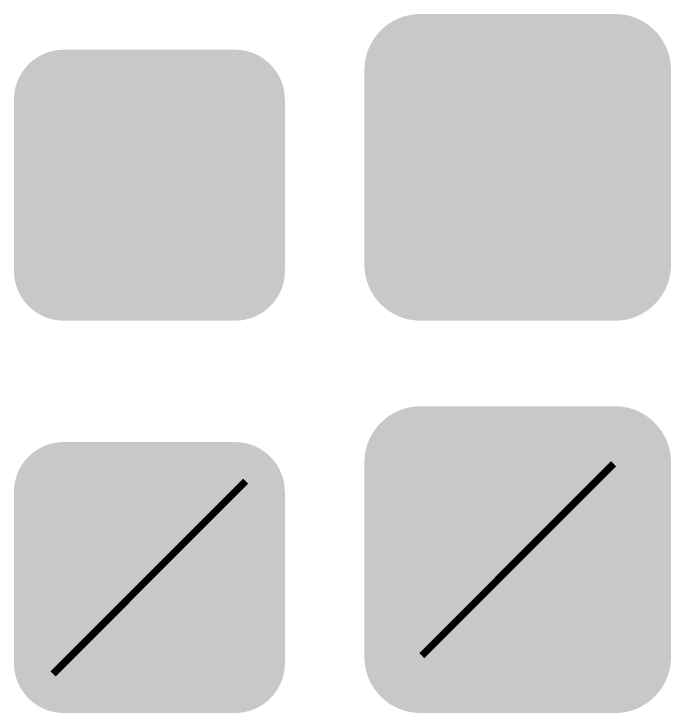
# Model space of a CAD drawing. Header units: millimetres. Extents: x 5277 to 6029, y 2052 to 2709.
# Drawn here: x 5549.91 to 5568.33, y 2667.63 to 2687.23 of the extents above; entities that cross this region are included whole.
import ezdxf

# ---------------------------------------------------------------- set-up
doc = ezdxf.new("R2010")
doc.units = ezdxf.units.MM
doc.layers.add('Public', color=7, linetype='CONTINUOUS', true_color=0x000000)

# ---------------------------------------------------------------- blocks, each defined once
blk = doc.blocks.new('602010901_рек_рз')
at = {"layer": 'Public', "linetype": 'Continuous'}
h = blk.add_hatch(color=256, dxfattribs=at)
edge = h.paths.add_edge_path()
edge.add_spline(control_points=[(-0.095, -0.169), (-0.095, 0.599), (0.531, 1.225), (1.3, 1.225)], knot_values=[-1, -1, -1, -1, 0, 0, 0, 0], degree=3, periodic=0)
edge.add_line((1.3, 1.225), (6.108, 1.225))
edge.add_spline(control_points=[(6.108, 1.225), (6.877, 1.225), (7.503, 0.599), (7.503, -0.169)], knot_values=[-1, -1, -1, -1, 0, 0, 0, 0], degree=3, periodic=0)
edge.add_line((7.503, -0.169), (7.503, -4.978))
edge.add_spline(control_points=[(7.503, -4.978), (7.503, -5.747), (6.877, -6.372), (6.108, -6.372)], knot_values=[-1, -1, -1, -1, 0, 0, 0, 0], degree=3, periodic=0)
edge.add_line((6.108, -6.372), (1.3, -6.372))
edge.add_spline(control_points=[(1.3, -6.372), (0.531, -6.372), (-0.095, -5.747), (-0.095, -4.978)], knot_values=[-1, -1, -1, -1, 0, 0, 0, 0], degree=3, periodic=0)
edge.add_line((-0.095, -4.978), (-0.095, -0.169))
edge = h.paths.add_edge_path(flags=16)
edge.add_spline(control_points=[(0.218, -4.978), (0.218, -5.577), (0.701, -6.059), (1.3, -6.059)], knot_values=[-1, -1, -1, -1, 0, 0, 0, 0], degree=3, periodic=0)
edge.add_line((1.3, -6.059), (6.108, -6.059))
edge.add_spline(control_points=[(6.108, -6.059), (6.707, -6.059), (7.19, -5.577), (7.19, -4.978)], knot_values=[-1, -1, -1, -1, 0, 0, 0, 0], degree=3, periodic=0)
edge.add_line((7.19, -4.978), (7.19, -0.169))
edge.add_spline(control_points=[(7.19, -0.169), (7.19, 0.43), (6.707, 0.912), (6.108, 0.912)], knot_values=[-1, -1, -1, -1, 0, 0, 0, 0], degree=3, periodic=0)
edge.add_line((6.108, 0.912), (1.3, 0.912))
edge.add_spline(control_points=[(1.3, 0.912), (0.701, 0.912), (0.218, 0.43), (0.218, -0.169)], knot_values=[-1, -1, -1, -1, 0, 0, 0, 0], degree=3, periodic=0)
edge.add_line((0.218, -0.169), (0.218, -4.978))
at = {"layer": 'Public', "linetype": 'Continuous', "true_color": 0xffff00}
h = blk.add_hatch(color=2, dxfattribs=at)
edge = h.paths.add_edge_path()
edge.add_spline(control_points=[(0.218, -4.978), (0.218, -5.577), (0.701, -6.059), (1.3, -6.059)], knot_values=[-1, -1, -1, -1, 0, 0, 0, 0], degree=3, periodic=0)
edge.add_line((1.3, -6.059), (6.108, -6.059))
edge.add_spline(control_points=[(6.108, -6.059), (6.707, -6.059), (7.19, -5.577), (7.19, -4.978)], knot_values=[-1, -1, -1, -1, 0, 0, 0, 0], degree=3, periodic=0)
edge.add_line((7.19, -4.978), (7.19, -0.169))
edge.add_spline(control_points=[(7.19, -0.169), (7.19, 0.43), (6.707, 0.912), (6.108, 0.912)], knot_values=[-1, -1, -1, -1, 0, 0, 0, 0], degree=3, periodic=0)
edge.add_line((6.108, 0.912), (1.3, 0.912))
edge.add_spline(control_points=[(1.3, 0.912), (0.701, 0.912), (0.218, 0.43), (0.218, -0.169)], knot_values=[-1, -1, -1, -1, 0, 0, 0, 0], degree=3, periodic=0)
edge.add_line((0.218, -0.169), (0.218, -4.978))
at = {"layer": 'Public', "linetype": 'Continuous'}
h = blk.add_hatch(color=256, dxfattribs=at)
edge = h.paths.add_edge_path()
edge.add_line((0.426, -0.513), (0.426, -4.634))
edge.add_spline(control_points=[(0.426, -4.634), (0.426, -5.305), (0.973, -5.852), (1.644, -5.852)], knot_values=[0, 0, 0, 0, 1, 1, 1, 1], degree=3, periodic=0)
edge.add_line((1.644, -5.852), (5.765, -5.852))
edge.add_spline(control_points=[(5.765, -5.852), (6.435, -5.852), (6.983, -5.305), (6.983, -4.634)], knot_values=[0, 0, 0, 0, 1, 1, 1, 1], degree=3, periodic=0)
edge.add_line((6.983, -4.634), (6.983, -0.513))
edge.add_spline(control_points=[(6.983, -0.513), (6.983, 0.158), (6.435, 0.705), (5.765, 0.705)], knot_values=[0, 0, 0, 0, 1, 1, 1, 1], degree=3, periodic=0)
edge.add_line((5.765, 0.705), (1.644, 0.705))
edge.add_spline(control_points=[(1.644, 0.705), (0.973, 0.705), (0.426, 0.158), (0.426, -0.513)], knot_values=[0, 0, 0, 0, 1, 1, 1, 1], degree=3, periodic=0)
edge = h.paths.add_edge_path(flags=16)
edge.add_spline(control_points=[(0.737, -4.634), (0.737, -5.136), (1.142, -5.541), (1.644, -5.541)], knot_values=[-1, -1, -1, -1, 0, 0, 0, 0], degree=3, periodic=0)
edge.add_line((1.644, -5.541), (5.765, -5.541))
edge.add_spline(control_points=[(5.765, -5.541), (6.267, -5.541), (6.671, -5.136), (6.671, -4.634)], knot_values=[-1, -1, -1, -1, 0, 0, 0, 0], degree=3, periodic=0)
edge.add_line((6.671, -4.634), (6.671, -0.513))
edge.add_spline(control_points=[(6.671, -0.513), (6.671, -0.011), (6.267, 0.394), (5.765, 0.394)], knot_values=[-1, -1, -1, -1, 0, 0, 0, 0], degree=3, periodic=0)
edge.add_line((5.765, 0.394), (1.644, 0.394))
edge.add_spline(control_points=[(1.644, 0.394), (1.142, 0.394), (0.737, -0.011), (0.737, -0.513)], knot_values=[-1, -1, -1, -1, 0, 0, 0, 0], degree=3, periodic=0)
edge.add_line((0.737, -0.513), (0.737, -4.634))
h = blk.add_hatch(color=256, dxfattribs=at)
h.paths.add_polyline_path([(2.526, -2.036), (2.567, -2.134), (2.652, -2.26), (2.697, -2.288), (2.966, -2.459), (3.734, -2.841), (4.235, -3.053), (4.251, -3.061), (4.283, -3.069), (4.3, -3.069), (4.385, -3.053), (4.47, -3.037), (2.087, -5.298)])
h.paths.add_polyline_path([(3.738, -3.012), (3.73, -3.012), (2.852, -3.037), (2.799, -3.037), (2.746, -3.089), (2.746, -3.142), (2.746, -3.167), (2.746, -3.187), (2.764, -3.224), (2.782, -3.24), (2.801, -3.256), (2.839, -3.272), (2.86, -3.272), (3.738, -3.248), (3.787, -3.248), (3.836, -3.195), (3.836, -3.142), (3.836, -3.118), (3.836, -3.065), (3.787, -3.012)], flags=16)
h.paths.add_polyline_path([(3.356, -3.525), (2.746, -3.549), (2.693, -3.549), (2.64, -3.602), (2.64, -3.655), (2.64, -3.679), (2.64, -3.732), (2.693, -3.785), (2.746, -3.785), (2.754, -3.785), (3.356, -3.761), (3.409, -3.761), (3.462, -3.708), (3.462, -3.655), (3.462, -3.63), (3.462, -3.578), (3.409, -3.525)], flags=16)
h.paths.add_polyline_path([(2.835, -3.996), (2.827, -4.005), (2.648, -4.013), (2.595, -4.021), (2.543, -4.078), (2.543, -4.127), (2.543, -4.151), (2.543, -4.2), (2.591, -4.249), (2.64, -4.249), (2.648, -4.249), (2.827, -4.232), (2.88, -4.224), (2.933, -4.171), (2.933, -4.127), (2.933, -4.118), (2.933, -4.102), (2.933, -4.049), (2.884, -3.996)], flags=16)
h.paths.add_polyline_path([(3.364, -0.531), (3.474, -0.531), (3.694, -0.592), (3.803, -0.653), (3.84, -0.673), (3.913, -0.73), (3.95, -0.767), (3.97, -0.787), (4.019, -0.85), (4.047, -0.893), (4.076, -0.936), (4.121, -1.011), (4.137, -1.044), (4.178, -1.109), (4.047, -1.149), (3.868, -1.235), (3.82, -1.279), (3.734, -1.349), (3.637, -1.495), (3.624, -1.572), (3.624, -1.613), (3.624, -1.682), (3.661, -1.768), (3.698, -1.784), (3.706, -1.784), (3.722, -1.784), (3.73, -1.784), (3.738, -1.784), (3.746, -1.784), (3.755, -1.784), (3.759, -1.784), (3.763, -1.782), (3.763, -1.78), (3.763, -1.778), (3.767, -1.776), (3.771, -1.776), (3.775, -1.776), (3.779, -1.772), (3.779, -1.768), (3.787, -1.768), (3.791, -1.768), (3.795, -1.768), (3.799, -1.768), (3.803, -1.768), (3.812, -1.759), (3.816, -1.755), (3.82, -1.751), (3.828, -1.751), (3.844, -1.743), (3.864, -1.731), (3.868, -1.727), (3.873, -1.719), (3.877, -1.711), (3.885, -1.711), (3.893, -1.702), (3.917, -1.654), (3.958, -1.585), (3.974, -1.564), (3.974, -1.56), (3.978, -1.552), (3.982, -1.548), (3.986, -1.544), (3.99, -1.536), (3.99, -1.532), (3.999, -1.532), (3.999, -1.528), (4.001, -1.524), (4.003, -1.524), (4.005, -1.524), (4.007, -1.519), (4.007, -1.515), (4.027, -1.495), (4.047, -1.475), (4.088, -1.43), (4.174, -1.361), (4.218, -1.336), (4.312, -1.284), (4.507, -1.231), (4.609, -1.231), (4.771, -1.231), (5.052, -1.349), (5.17, -1.467), (5.288, -1.585), (5.406, -1.865), (5.406, -2.028), (5.406, -2.191), (5.29, -2.469), (5.174, -2.585), (5.058, -2.701), (4.775, -2.817), (4.609, -2.817), (4.499, -2.817), (4.296, -2.76), (4.202, -2.703), (3.136, -2.215), (3.063, -2.195), (2.941, -2.142), (2.892, -2.109), (2.701, -1.979), (2.51, -1.621), (2.51, -1.393), (2.51, -1.214), (2.636, -0.909), (2.762, -0.783), (2.888, -0.657), (3.189, -0.531)])
h.paths.add_polyline_path([(4.698, -1.629), (4.67, -1.629), (4.625, -1.646), (4.609, -1.662), (4.601, -1.67), (4.592, -1.69), (4.592, -1.702), (4.592, -1.723), (4.641, -1.79), (4.69, -1.837), (4.739, -1.883), (4.796, -1.955), (4.804, -1.979), (4.808, -1.987), (4.812, -2.008), (4.812, -2.02), (4.812, -2.04), (4.804, -2.097), (4.796, -2.134), (4.788, -2.17), (4.78, -2.223), (4.78, -2.239), (4.78, -2.272), (4.804, -2.309), (4.828, -2.313), (4.845, -2.313), (4.889, -2.313), (4.961, -2.262), (4.987, -2.211), (5.013, -2.16), (5.04, -2.048), (5.04, -1.987), (5.04, -1.947), (5.028, -1.881), (5.015, -1.857), (4.999, -1.816), (4.932, -1.739), (4.881, -1.702), (4.83, -1.666), (4.739, -1.629)], flags=16)
h.paths.add_polyline_path([(4.47, 0.063), (4.641, 0.063), (4.934, -0.059), (5.056, -0.181), (5.178, -0.303), (5.3, -0.596), (5.3, -0.767), (5.3, -0.889), (5.231, -1.113), (5.162, -1.214), (5.052, -1.096), (4.771, -0.979), (4.601, -0.979), (4.536, -0.979), (4.422, -0.995), (4.373, -1.011), (4.359, -0.987), (4.344, -0.962), (4.33, -0.938), (4.302, -0.891), (4.287, -0.869), (4.273, -0.846), (4.239, -0.795), (4.218, -0.767), (4.198, -0.739), (4.161, -0.694), (4.145, -0.678), (4.121, -0.653), (4.084, -0.621), (4.072, -0.612), (4.068, -0.608), (4.039, -0.588), (4.015, -0.572), (4.011, -0.572), (4.007, -0.568), (4.007, -0.564), (3.99, -0.556), (3.986, -0.551), (3.978, -0.547), (3.974, -0.547), (3.921, -0.515), (3.787, -0.47), (3.706, -0.458), (3.755, -0.34), (3.907, -0.151), (4.011, -0.08), (4.115, -0.008), (4.344, 0.063)])
h.paths.add_polyline_path([(4.633, -0.23), (4.601, -0.23), (4.576, -0.234), (4.552, -0.283), (4.552, -0.328), (4.552, -0.336), (4.552, -0.364), (4.586, -0.433), (4.621, -0.474), (4.655, -0.515), (4.698, -0.576), (4.706, -0.596), (4.706, -0.629), (4.706, -0.661), (4.706, -0.673), (4.704, -0.712), (4.702, -0.739), (4.7, -0.765), (4.698, -0.8), (4.698, -0.808), (4.698, -0.848), (4.727, -0.893), (4.755, -0.897), (4.78, -0.897), (4.857, -0.897), (4.934, -0.751), (4.934, -0.604), (4.934, -0.6), (4.932, -0.584), (4.93, -0.572), (4.928, -0.56), (4.926, -0.539), (4.926, -0.531), (4.918, -0.474), (4.865, -0.37), (4.82, -0.324), (4.775, -0.277), (4.682, -0.23)], flags=16)
blk = doc.blocks.new('602010901_рек_фз')
at = {"layer": 'Public', "linetype": 'Continuous'}
h = blk.add_hatch(color=256, dxfattribs=at)
edge = h.paths.add_edge_path()
edge.add_spline(control_points=[(-0.266, -0.339), (-0.266, 0.523), (0.438, 1.227), (1.3, 1.227)], knot_values=[-1, -1, -1, -1, 0, 0, 0, 0], degree=3, periodic=0)
edge.add_line((1.3, 1.227), (6.769, 1.227))
edge.add_spline(control_points=[(6.769, 1.227), (7.632, 1.227), (8.333, 0.523), (8.333, -0.339)], knot_values=[-1, -1, -1, -1, 0, 0, 0, 0], degree=3, periodic=0)
edge.add_line((8.333, -0.339), (8.333, -5.806))
edge.add_spline(control_points=[(8.333, -5.806), (8.333, -6.669), (7.632, -7.372), (6.769, -7.372)], knot_values=[-1, -1, -1, -1, 0, 0, 0, 0], degree=3, periodic=0)
edge.add_line((6.769, -7.372), (1.3, -7.372))
edge.add_spline(control_points=[(1.3, -7.372), (0.438, -7.372), (-0.266, -6.669), (-0.266, -5.806)], knot_values=[-1, -1, -1, -1, 0, 0, 0, 0], degree=3, periodic=0)
edge.add_line((-0.266, -5.806), (-0.266, -0.339))
edge = h.paths.add_edge_path(flags=16)
edge.add_spline(control_points=[(0.047, -5.806), (0.047, -6.5), (0.606, -7.059), (1.3, -7.059)], knot_values=[-1, -1, -1, -1, 0, 0, 0, 0], degree=3, periodic=0)
edge.add_line((1.3, -7.059), (6.769, -7.059))
edge.add_spline(control_points=[(6.769, -7.059), (7.463, -7.059), (8.022, -6.5), (8.022, -5.806)], knot_values=[-1, -1, -1, -1, 0, 0, 0, 0], degree=3, periodic=0)
edge.add_line((8.022, -5.806), (8.022, -0.339))
edge.add_spline(control_points=[(8.022, -0.339), (8.022, 0.355), (7.463, 0.914), (6.769, 0.914)], knot_values=[-1, -1, -1, -1, 0, 0, 0, 0], degree=3, periodic=0)
edge.add_line((6.769, 0.914), (1.3, 0.914))
edge.add_spline(control_points=[(1.3, 0.914), (0.606, 0.914), (0.047, 0.355), (0.047, -0.339)], knot_values=[-1, -1, -1, -1, 0, 0, 0, 0], degree=3, periodic=0)
edge.add_line((0.047, -0.339), (0.047, -5.806))
at = {"layer": 'Public', "linetype": 'Continuous', "true_color": 0xffff00}
h = blk.add_hatch(color=2, dxfattribs=at)
edge = h.paths.add_edge_path()
edge.add_spline(control_points=[(0.047, -5.806), (0.047, -6.5), (0.606, -7.059), (1.3, -7.059)], knot_values=[-1, -1, -1, -1, 0, 0, 0, 0], degree=3, periodic=0)
edge.add_line((1.3, -7.059), (6.769, -7.059))
edge.add_spline(control_points=[(6.769, -7.059), (7.463, -7.059), (8.022, -6.5), (8.022, -5.806)], knot_values=[-1, -1, -1, -1, 0, 0, 0, 0], degree=3, periodic=0)
edge.add_line((8.022, -5.806), (8.022, -0.339))
edge.add_spline(control_points=[(8.022, -0.339), (8.022, 0.355), (7.463, 0.914), (6.769, 0.914)], knot_values=[-1, -1, -1, -1, 0, 0, 0, 0], degree=3, periodic=0)
edge.add_line((6.769, 0.914), (1.3, 0.914))
edge.add_spline(control_points=[(1.3, 0.914), (0.606, 0.914), (0.047, 0.355), (0.047, -0.339)], knot_values=[-1, -1, -1, -1, 0, 0, 0, 0], degree=3, periodic=0)
edge.add_line((0.047, -0.339), (0.047, -5.806))
at = {"layer": 'Public', "linetype": 'Continuous'}
h = blk.add_hatch(color=256, dxfattribs=at)
edge = h.paths.add_edge_path()
edge.add_line((0.252, -0.679), (0.252, -5.464))
edge.add_spline(control_points=[(0.252, -5.464), (0.252, -6.23), (0.877, -6.854), (1.642, -6.854)], knot_values=[0, 0, 0, 0, 1, 1, 1, 1], degree=3, periodic=0)
edge.add_line((1.642, -6.854), (6.427, -6.854))
edge.add_spline(control_points=[(6.427, -6.854), (7.193, -6.854), (7.815, -6.23), (7.815, -5.464)], knot_values=[0, 0, 0, 0, 1, 1, 1, 1], degree=3, periodic=0)
edge.add_line((7.815, -5.464), (7.815, -0.679))
edge.add_spline(control_points=[(7.815, -0.679), (7.815, 0.086), (7.193, 0.709), (6.427, 0.709)], knot_values=[0, 0, 0, 0, 1, 1, 1, 1], degree=3, periodic=0)
edge.add_line((6.427, 0.709), (1.642, 0.709))
edge.add_spline(control_points=[(1.642, 0.709), (0.877, 0.709), (0.252, 0.086), (0.252, -0.679)], knot_values=[0, 0, 0, 0, 1, 1, 1, 1], degree=3, periodic=0)
edge = h.paths.add_edge_path(flags=16)
edge.add_line((0.565, -0.679), (0.565, -5.464))
edge.add_spline(control_points=[(0.565, -5.464), (0.565, -6.06), (1.046, -6.541), (1.642, -6.541)], knot_values=[-1, -1, -1, -1, 0, 0, 0, 0], degree=3, periodic=0)
edge.add_line((1.642, -6.541), (6.427, -6.541))
edge.add_spline(control_points=[(6.427, -6.541), (7.024, -6.541), (7.502, -6.06), (7.502, -5.464)], knot_values=[-1, -1, -1, -1, 0, 0, 0, 0], degree=3, periodic=0)
edge.add_line((7.502, -5.464), (7.502, -0.679))
edge.add_spline(control_points=[(7.502, -0.679), (7.502, -0.083), (7.024, 0.396), (6.427, 0.396)], knot_values=[-1, -1, -1, -1, 0, 0, 0, 0], degree=3, periodic=0)
edge.add_line((6.427, 0.396), (1.642, 0.396))
edge.add_spline(control_points=[(1.642, 0.396), (1.046, 0.396), (0.565, -0.083), (0.565, -0.679)], knot_values=[-1, -1, -1, -1, 0, 0, 0, 0], degree=3, periodic=0)
h = blk.add_hatch(color=256, dxfattribs=at)
edge = h.paths.add_edge_path()
edge.add_line((0.77, -1.021), (0.77, -5.124))
edge.add_spline(control_points=[(0.77, -5.124), (0.77, -5.792), (1.314, -6.336), (1.982, -6.336)], knot_values=[0, 0, 0, 0, 1, 1, 1, 1], degree=3, periodic=0)
edge.add_line((1.982, -6.336), (6.085, -6.336))
edge.add_spline(control_points=[(6.085, -6.336), (6.753, -6.336), (7.297, -5.792), (7.297, -5.124)], knot_values=[0, 0, 0, 0, 1, 1, 1, 1], degree=3, periodic=0)
edge.add_line((7.297, -5.124), (7.297, -1.021))
edge.add_spline(control_points=[(7.297, -1.021), (7.297, -0.353), (6.753, 0.191), (6.085, 0.191)], knot_values=[0, 0, 0, 0, 1, 1, 1, 1], degree=3, periodic=0)
edge.add_line((6.085, 0.191), (1.982, 0.191))
edge.add_spline(control_points=[(1.982, 0.191), (1.314, 0.191), (0.77, -0.353), (0.77, -1.021)], knot_values=[0, 0, 0, 0, 1, 1, 1, 1], degree=3, periodic=0)
edge = h.paths.add_edge_path(flags=16)
edge.add_line((1.081, -1.021), (1.081, -5.124))
edge.add_spline(control_points=[(1.081, -5.124), (1.081, -5.624), (1.482, -6.025), (1.982, -6.025)], knot_values=[-1, -1, -1, -1, 0, 0, 0, 0], degree=3, periodic=0)
edge.add_line((1.982, -6.025), (6.085, -6.025))
edge.add_spline(control_points=[(6.085, -6.025), (6.585, -6.025), (6.986, -5.624), (6.986, -5.124)], knot_values=[-1, -1, -1, -1, 0, 0, 0, 0], degree=3, periodic=0)
edge.add_line((6.986, -5.124), (6.986, -1.021))
edge.add_spline(control_points=[(6.986, -1.021), (6.986, -0.521), (6.585, -0.12), (6.085, -0.12)], knot_values=[-1, -1, -1, -1, 0, 0, 0, 0], degree=3, periodic=0)
edge.add_line((6.085, -0.12), (1.982, -0.12))
edge.add_spline(control_points=[(1.982, -0.12), (1.482, -0.12), (1.081, -0.521), (1.081, -1.021)], knot_values=[-1, -1, -1, -1, 0, 0, 0, 0], degree=3, periodic=0)
h = blk.add_hatch(color=256, dxfattribs=at)
h.paths.add_polyline_path([(2.841, -2.544), (2.881, -2.641), (2.967, -2.768), (3.011, -2.796), (3.28, -2.967), (4.049, -3.349), (4.549, -3.561), (4.565, -3.569), (4.598, -3.577), (4.614, -3.577), (4.699, -3.561), (4.785, -3.544), (2.401, -5.806)])
h.paths.add_polyline_path([(4.053, -3.52), (4.045, -3.52), (3.166, -3.544), (3.113, -3.544), (3.06, -3.597), (3.06, -3.65), (3.06, -3.675), (3.06, -3.695), (3.079, -3.732), (3.097, -3.748), (3.115, -3.764), (3.154, -3.78), (3.174, -3.78), (4.053, -3.756), (4.102, -3.756), (4.15, -3.703), (4.15, -3.65), (4.15, -3.626), (4.15, -3.573), (4.102, -3.52)], flags=16)
h.paths.add_polyline_path([(3.67, -4.033), (3.06, -4.057), (3.007, -4.057), (2.955, -4.11), (2.955, -4.163), (2.955, -4.187), (2.955, -4.24), (3.007, -4.293), (3.06, -4.293), (3.068, -4.293), (3.67, -4.268), (3.723, -4.268), (3.776, -4.216), (3.776, -4.163), (3.776, -4.138), (3.776, -4.085), (3.723, -4.033)], flags=16)
h.paths.add_polyline_path([(3.15, -4.504), (3.142, -4.512), (2.963, -4.521), (2.91, -4.529), (2.857, -4.586), (2.857, -4.634), (2.857, -4.659), (2.857, -4.708), (2.906, -4.756), (2.955, -4.756), (2.963, -4.756), (3.142, -4.74), (3.194, -4.732), (3.247, -4.679), (3.247, -4.634), (3.247, -4.626), (3.247, -4.61), (3.247, -4.557), (3.199, -4.504)], flags=16)
h.paths.add_polyline_path([(3.679, -1.039), (3.788, -1.039), (4.008, -1.1), (4.118, -1.161), (4.154, -1.181), (4.228, -1.238), (4.264, -1.275), (4.285, -1.295), (4.333, -1.358), (4.362, -1.401), (4.39, -1.444), (4.435, -1.519), (4.451, -1.551), (4.492, -1.617), (4.362, -1.657), (4.183, -1.743), (4.134, -1.787), (4.049, -1.856), (3.951, -2.003), (3.939, -2.08), (3.939, -2.121), (3.939, -2.19), (3.975, -2.275), (4.012, -2.292), (4.02, -2.292), (4.036, -2.292), (4.045, -2.292), (4.053, -2.292), (4.061, -2.292), (4.069, -2.292), (4.073, -2.292), (4.077, -2.29), (4.077, -2.288), (4.077, -2.286), (4.081, -2.284), (4.085, -2.284), (4.089, -2.284), (4.093, -2.279), (4.093, -2.275), (4.102, -2.275), (4.106, -2.275), (4.11, -2.275), (4.114, -2.275), (4.118, -2.275), (4.126, -2.267), (4.13, -2.263), (4.134, -2.259), (4.142, -2.259), (4.158, -2.251), (4.179, -2.239), (4.183, -2.235), (4.187, -2.227), (4.191, -2.218), (4.199, -2.218), (4.207, -2.21), (4.232, -2.162), (4.272, -2.092), (4.289, -2.072), (4.289, -2.068), (4.293, -2.06), (4.297, -2.056), (4.301, -2.052), (4.305, -2.044), (4.305, -2.04), (4.313, -2.04), (4.313, -2.035), (4.315, -2.031), (4.317, -2.031), (4.319, -2.031), (4.321, -2.027), (4.321, -2.023), (4.341, -2.003), (4.362, -1.983), (4.402, -1.938), (4.488, -1.869), (4.533, -1.844), (4.626, -1.791), (4.821, -1.739), (4.923, -1.739), (5.086, -1.739), (5.366, -1.856), (5.484, -1.974), (5.602, -2.092), (5.72, -2.373), (5.72, -2.536), (5.72, -2.698), (5.604, -2.977), (5.488, -3.093), (5.373, -3.209), (5.09, -3.325), (4.923, -3.325), (4.813, -3.325), (4.61, -3.268), (4.516, -3.211), (3.451, -2.723), (3.378, -2.702), (3.256, -2.65), (3.207, -2.617), (3.016, -2.487), (2.824, -2.129), (2.824, -1.901), (2.824, -1.722), (2.95, -1.417), (3.077, -1.291), (3.203, -1.165), (3.504, -1.039)])
h.paths.add_polyline_path([(5.013, -2.137), (4.984, -2.137), (4.939, -2.153), (4.923, -2.17), (4.915, -2.178), (4.907, -2.198), (4.907, -2.21), (4.907, -2.231), (4.956, -2.298), (5.004, -2.345), (5.053, -2.391), (5.11, -2.463), (5.118, -2.487), (5.122, -2.495), (5.126, -2.515), (5.126, -2.528), (5.126, -2.548), (5.118, -2.605), (5.11, -2.641), (5.102, -2.678), (5.094, -2.731), (5.094, -2.747), (5.094, -2.78), (5.118, -2.816), (5.143, -2.82), (5.159, -2.82), (5.204, -2.82), (5.275, -2.77), (5.301, -2.719), (5.328, -2.668), (5.354, -2.556), (5.354, -2.495), (5.354, -2.454), (5.342, -2.389), (5.33, -2.365), (5.314, -2.324), (5.246, -2.247), (5.196, -2.21), (5.145, -2.174), (5.053, -2.137)], flags=16)
h.paths.add_polyline_path([(4.785, -0.445), (4.956, -0.445), (5.248, -0.567), (5.371, -0.689), (5.493, -0.811), (5.615, -1.104), (5.615, -1.275), (5.615, -1.397), (5.545, -1.621), (5.476, -1.722), (5.366, -1.604), (5.086, -1.486), (4.915, -1.486), (4.85, -1.486), (4.736, -1.503), (4.687, -1.519), (4.673, -1.494), (4.659, -1.47), (4.644, -1.446), (4.616, -1.399), (4.602, -1.377), (4.588, -1.354), (4.553, -1.303), (4.533, -1.275), (4.512, -1.246), (4.476, -1.202), (4.459, -1.185), (4.435, -1.161), (4.398, -1.128), (4.386, -1.12), (4.382, -1.116), (4.354, -1.096), (4.329, -1.08), (4.325, -1.08), (4.321, -1.076), (4.321, -1.071), (4.305, -1.063), (4.301, -1.059), (4.293, -1.055), (4.289, -1.055), (4.236, -1.023), (4.102, -0.978), (4.02, -0.966), (4.069, -0.848), (4.221, -0.659), (4.325, -0.587), (4.429, -0.516), (4.659, -0.445)])
h.paths.add_polyline_path([(4.948, -0.738), (4.915, -0.738), (4.891, -0.742), (4.866, -0.791), (4.866, -0.836), (4.866, -0.844), (4.866, -0.872), (4.901, -0.941), (4.935, -0.982), (4.97, -1.023), (5.013, -1.084), (5.021, -1.104), (5.021, -1.137), (5.021, -1.169), (5.021, -1.181), (5.019, -1.22), (5.017, -1.246), (5.015, -1.273), (5.013, -1.307), (5.013, -1.316), (5.013, -1.356), (5.041, -1.401), (5.07, -1.405), (5.094, -1.405), (5.171, -1.405), (5.248, -1.259), (5.248, -1.112), (5.248, -1.108), (5.246, -1.092), (5.244, -1.08), (5.242, -1.067), (5.24, -1.047), (5.24, -1.039), (5.232, -0.982), (5.179, -0.878), (5.135, -0.832), (5.09, -0.785), (4.996, -0.738)], flags=16)
blk = doc.blocks.new('602010901_ликв_рз')
at = {"layer": 'Public', "linetype": 'Continuous'}
h = blk.add_hatch(color=256, dxfattribs=at)
edge = h.paths.add_edge_path()
edge.add_spline(control_points=[(-0.095, -0.169), (-0.095, 0.599), (0.531, 1.225), (1.3, 1.225)], knot_values=[-1, -1, -1, -1, 0, 0, 0, 0], degree=3, periodic=0)
edge.add_line((1.3, 1.225), (6.108, 1.225))
edge.add_spline(control_points=[(6.108, 1.225), (6.877, 1.225), (7.503, 0.599), (7.503, -0.169)], knot_values=[-1, -1, -1, -1, 0, 0, 0, 0], degree=3, periodic=0)
edge.add_line((7.503, -0.169), (7.503, -4.978))
edge.add_spline(control_points=[(7.503, -4.978), (7.503, -5.747), (6.877, -6.372), (6.108, -6.372)], knot_values=[-1, -1, -1, -1, 0, 0, 0, 0], degree=3, periodic=0)
edge.add_line((6.108, -6.372), (1.3, -6.372))
edge.add_spline(control_points=[(1.3, -6.372), (0.531, -6.372), (-0.095, -5.747), (-0.095, -4.978)], knot_values=[-1, -1, -1, -1, 0, 0, 0, 0], degree=3, periodic=0)
edge.add_line((-0.095, -4.978), (-0.095, -0.169))
edge = h.paths.add_edge_path(flags=16)
edge.add_spline(control_points=[(0.218, -4.978), (0.218, -5.577), (0.701, -6.059), (1.3, -6.059)], knot_values=[-1, -1, -1, -1, 0, 0, 0, 0], degree=3, periodic=0)
edge.add_line((1.3, -6.059), (6.108, -6.059))
edge.add_spline(control_points=[(6.108, -6.059), (6.707, -6.059), (7.19, -5.577), (7.19, -4.978)], knot_values=[-1, -1, -1, -1, 0, 0, 0, 0], degree=3, periodic=0)
edge.add_line((7.19, -4.978), (7.19, -0.169))
edge.add_spline(control_points=[(7.19, -0.169), (7.19, 0.43), (6.707, 0.912), (6.108, 0.912)], knot_values=[-1, -1, -1, -1, 0, 0, 0, 0], degree=3, periodic=0)
edge.add_line((6.108, 0.912), (1.3, 0.912))
edge.add_spline(control_points=[(1.3, 0.912), (0.701, 0.912), (0.218, 0.43), (0.218, -0.169)], knot_values=[-1, -1, -1, -1, 0, 0, 0, 0], degree=3, periodic=0)
edge.add_line((0.218, -0.169), (0.218, -4.978))
at = {"layer": 'Public', "linetype": 'Continuous', "true_color": 0xffffff}
h = blk.add_hatch(color=7, dxfattribs=at)
edge = h.paths.add_edge_path()
edge.add_spline(control_points=[(0.218, -4.978), (0.218, -5.577), (0.701, -6.059), (1.3, -6.059)], knot_values=[-1, -1, -1, -1, 0, 0, 0, 0], degree=3, periodic=0)
edge.add_line((1.3, -6.059), (6.108, -6.059))
edge.add_spline(control_points=[(6.108, -6.059), (6.707, -6.059), (7.19, -5.577), (7.19, -4.978)], knot_values=[-1, -1, -1, -1, 0, 0, 0, 0], degree=3, periodic=0)
edge.add_line((7.19, -4.978), (7.19, -0.169))
edge.add_spline(control_points=[(7.19, -0.169), (7.19, 0.43), (6.707, 0.912), (6.108, 0.912)], knot_values=[-1, -1, -1, -1, 0, 0, 0, 0], degree=3, periodic=0)
edge.add_line((6.108, 0.912), (1.3, 0.912))
edge.add_spline(control_points=[(1.3, 0.912), (0.701, 0.912), (0.218, 0.43), (0.218, -0.169)], knot_values=[-1, -1, -1, -1, 0, 0, 0, 0], degree=3, periodic=0)
edge.add_line((0.218, -0.169), (0.218, -4.978))
at = {"layer": 'Public', "linetype": 'Continuous'}
h = blk.add_hatch(color=256, dxfattribs=at)
edge = h.paths.add_edge_path()
edge.add_line((0.426, -0.513), (0.426, -4.634))
edge.add_spline(control_points=[(0.426, -4.634), (0.426, -5.305), (0.973, -5.852), (1.644, -5.852)], knot_values=[0, 0, 0, 0, 1, 1, 1, 1], degree=3, periodic=0)
edge.add_line((1.644, -5.852), (5.765, -5.852))
edge.add_spline(control_points=[(5.765, -5.852), (6.435, -5.852), (6.983, -5.305), (6.983, -4.634)], knot_values=[0, 0, 0, 0, 1, 1, 1, 1], degree=3, periodic=0)
edge.add_line((6.983, -4.634), (6.983, -0.513))
edge.add_spline(control_points=[(6.983, -0.513), (6.983, 0.158), (6.435, 0.705), (5.765, 0.705)], knot_values=[0, 0, 0, 0, 1, 1, 1, 1], degree=3, periodic=0)
edge.add_line((5.765, 0.705), (1.644, 0.705))
edge.add_spline(control_points=[(1.644, 0.705), (0.973, 0.705), (0.426, 0.158), (0.426, -0.513)], knot_values=[0, 0, 0, 0, 1, 1, 1, 1], degree=3, periodic=0)
edge = h.paths.add_edge_path(flags=16)
edge.add_spline(control_points=[(0.737, -4.634), (0.737, -5.136), (1.142, -5.541), (1.644, -5.541)], knot_values=[-1, -1, -1, -1, 0, 0, 0, 0], degree=3, periodic=0)
edge.add_line((1.644, -5.541), (5.765, -5.541))
edge.add_spline(control_points=[(5.765, -5.541), (6.267, -5.541), (6.671, -5.136), (6.671, -4.634)], knot_values=[-1, -1, -1, -1, 0, 0, 0, 0], degree=3, periodic=0)
edge.add_line((6.671, -4.634), (6.671, -0.513))
edge.add_spline(control_points=[(6.671, -0.513), (6.671, -0.011), (6.267, 0.394), (5.765, 0.394)], knot_values=[-1, -1, -1, -1, 0, 0, 0, 0], degree=3, periodic=0)
edge.add_line((5.765, 0.394), (1.644, 0.394))
edge.add_spline(control_points=[(1.644, 0.394), (1.142, 0.394), (0.737, -0.011), (0.737, -0.513)], knot_values=[-1, -1, -1, -1, 0, 0, 0, 0], degree=3, periodic=0)
edge.add_line((0.737, -0.513), (0.737, -4.634))
h = blk.add_hatch(color=256, dxfattribs=at)
h.paths.add_polyline_path([(2.526, -2.036), (2.567, -2.134), (2.652, -2.26), (2.697, -2.288), (2.966, -2.459), (3.734, -2.841), (4.235, -3.053), (4.251, -3.061), (4.283, -3.069), (4.3, -3.069), (4.385, -3.053), (4.47, -3.037), (2.087, -5.298)])
h.paths.add_polyline_path([(3.738, -3.012), (3.73, -3.012), (2.852, -3.037), (2.799, -3.037), (2.746, -3.089), (2.746, -3.142), (2.746, -3.167), (2.746, -3.187), (2.764, -3.224), (2.782, -3.24), (2.801, -3.256), (2.839, -3.272), (2.86, -3.272), (3.738, -3.248), (3.787, -3.248), (3.836, -3.195), (3.836, -3.142), (3.836, -3.118), (3.836, -3.065), (3.787, -3.012)], flags=16)
h.paths.add_polyline_path([(3.356, -3.525), (2.746, -3.549), (2.693, -3.549), (2.64, -3.602), (2.64, -3.655), (2.64, -3.679), (2.64, -3.732), (2.693, -3.785), (2.746, -3.785), (2.754, -3.785), (3.356, -3.761), (3.409, -3.761), (3.462, -3.708), (3.462, -3.655), (3.462, -3.63), (3.462, -3.578), (3.409, -3.525)], flags=16)
h.paths.add_polyline_path([(2.835, -3.996), (2.827, -4.005), (2.648, -4.013), (2.595, -4.021), (2.543, -4.078), (2.543, -4.127), (2.543, -4.151), (2.543, -4.2), (2.591, -4.249), (2.64, -4.249), (2.648, -4.249), (2.827, -4.232), (2.88, -4.224), (2.933, -4.171), (2.933, -4.127), (2.933, -4.118), (2.933, -4.102), (2.933, -4.049), (2.884, -3.996)], flags=16)
h.paths.add_polyline_path([(3.364, -0.531), (3.474, -0.531), (3.694, -0.592), (3.803, -0.653), (3.84, -0.673), (3.913, -0.73), (3.95, -0.767), (3.97, -0.787), (4.019, -0.85), (4.047, -0.893), (4.076, -0.936), (4.121, -1.011), (4.137, -1.044), (4.178, -1.109), (4.047, -1.149), (3.868, -1.235), (3.82, -1.279), (3.734, -1.349), (3.637, -1.495), (3.624, -1.572), (3.624, -1.613), (3.624, -1.682), (3.661, -1.768), (3.698, -1.784), (3.706, -1.784), (3.722, -1.784), (3.73, -1.784), (3.738, -1.784), (3.746, -1.784), (3.755, -1.784), (3.759, -1.784), (3.763, -1.782), (3.763, -1.78), (3.763, -1.778), (3.767, -1.776), (3.771, -1.776), (3.775, -1.776), (3.779, -1.772), (3.779, -1.768), (3.787, -1.768), (3.791, -1.768), (3.795, -1.768), (3.799, -1.768), (3.803, -1.768), (3.812, -1.759), (3.816, -1.755), (3.82, -1.751), (3.828, -1.751), (3.844, -1.743), (3.864, -1.731), (3.868, -1.727), (3.873, -1.719), (3.877, -1.711), (3.885, -1.711), (3.893, -1.702), (3.917, -1.654), (3.958, -1.585), (3.974, -1.564), (3.974, -1.56), (3.978, -1.552), (3.982, -1.548), (3.986, -1.544), (3.99, -1.536), (3.99, -1.532), (3.999, -1.532), (3.999, -1.528), (4.001, -1.524), (4.003, -1.524), (4.005, -1.524), (4.007, -1.519), (4.007, -1.515), (4.027, -1.495), (4.047, -1.475), (4.088, -1.43), (4.174, -1.361), (4.218, -1.336), (4.312, -1.284), (4.507, -1.231), (4.609, -1.231), (4.771, -1.231), (5.052, -1.349), (5.17, -1.467), (5.288, -1.585), (5.406, -1.865), (5.406, -2.028), (5.406, -2.191), (5.29, -2.469), (5.174, -2.585), (5.058, -2.701), (4.775, -2.817), (4.609, -2.817), (4.499, -2.817), (4.296, -2.76), (4.202, -2.703), (3.136, -2.215), (3.063, -2.195), (2.941, -2.142), (2.892, -2.109), (2.701, -1.979), (2.51, -1.621), (2.51, -1.393), (2.51, -1.214), (2.636, -0.909), (2.762, -0.783), (2.888, -0.657), (3.189, -0.531)])
h.paths.add_polyline_path([(4.698, -1.629), (4.67, -1.629), (4.625, -1.646), (4.609, -1.662), (4.601, -1.67), (4.592, -1.69), (4.592, -1.702), (4.592, -1.723), (4.641, -1.79), (4.69, -1.837), (4.739, -1.883), (4.796, -1.955), (4.804, -1.979), (4.808, -1.987), (4.812, -2.008), (4.812, -2.02), (4.812, -2.04), (4.804, -2.097), (4.796, -2.134), (4.788, -2.17), (4.78, -2.223), (4.78, -2.239), (4.78, -2.272), (4.804, -2.309), (4.828, -2.313), (4.845, -2.313), (4.889, -2.313), (4.961, -2.262), (4.987, -2.211), (5.013, -2.16), (5.04, -2.048), (5.04, -1.987), (5.04, -1.947), (5.028, -1.881), (5.015, -1.857), (4.999, -1.816), (4.932, -1.739), (4.881, -1.702), (4.83, -1.666), (4.739, -1.629)], flags=16)
h.paths.add_polyline_path([(4.47, 0.063), (4.641, 0.063), (4.934, -0.059), (5.056, -0.181), (5.178, -0.303), (5.3, -0.596), (5.3, -0.767), (5.3, -0.889), (5.231, -1.113), (5.162, -1.214), (5.052, -1.096), (4.771, -0.979), (4.601, -0.979), (4.536, -0.979), (4.422, -0.995), (4.373, -1.011), (4.359, -0.987), (4.344, -0.962), (4.33, -0.938), (4.302, -0.891), (4.287, -0.869), (4.273, -0.846), (4.239, -0.795), (4.218, -0.767), (4.198, -0.739), (4.161, -0.694), (4.145, -0.678), (4.121, -0.653), (4.084, -0.621), (4.072, -0.612), (4.068, -0.608), (4.039, -0.588), (4.015, -0.572), (4.011, -0.572), (4.007, -0.568), (4.007, -0.564), (3.99, -0.556), (3.986, -0.551), (3.978, -0.547), (3.974, -0.547), (3.921, -0.515), (3.787, -0.47), (3.706, -0.458), (3.755, -0.34), (3.907, -0.151), (4.011, -0.08), (4.115, -0.008), (4.344, 0.063)])
h.paths.add_polyline_path([(4.633, -0.23), (4.601, -0.23), (4.576, -0.234), (4.552, -0.283), (4.552, -0.328), (4.552, -0.336), (4.552, -0.364), (4.586, -0.433), (4.621, -0.474), (4.655, -0.515), (4.698, -0.576), (4.706, -0.596), (4.706, -0.629), (4.706, -0.661), (4.706, -0.673), (4.704, -0.712), (4.702, -0.739), (4.7, -0.765), (4.698, -0.8), (4.698, -0.808), (4.698, -0.848), (4.727, -0.893), (4.755, -0.897), (4.78, -0.897), (4.857, -0.897), (4.934, -0.751), (4.934, -0.604), (4.934, -0.6), (4.932, -0.584), (4.93, -0.572), (4.928, -0.56), (4.926, -0.539), (4.926, -0.531), (4.918, -0.474), (4.865, -0.37), (4.82, -0.324), (4.775, -0.277), (4.682, -0.23)], flags=16)
at = {"layer": 'Public', "color": 1, "linetype": 'Continuous', "true_color": 0xff0000, "const_width": 0.2}
blk.add_lwpolyline([(1.002, -5.276), (6.406, 0.129)], dxfattribs=at)
blk = doc.blocks.new('602010901_ликв_фз')
at = {"layer": 'Public', "linetype": 'Continuous'}
h = blk.add_hatch(color=256, dxfattribs=at)
edge = h.paths.add_edge_path()
edge.add_spline(control_points=[(-0.266, -0.339), (-0.266, 0.523), (0.438, 1.227), (1.3, 1.227)], knot_values=[-1, -1, -1, -1, 0, 0, 0, 0], degree=3, periodic=0)
edge.add_line((1.3, 1.227), (6.769, 1.227))
edge.add_spline(control_points=[(6.769, 1.227), (7.632, 1.227), (8.333, 0.523), (8.333, -0.339)], knot_values=[-1, -1, -1, -1, 0, 0, 0, 0], degree=3, periodic=0)
edge.add_line((8.333, -0.339), (8.333, -5.806))
edge.add_spline(control_points=[(8.333, -5.806), (8.333, -6.669), (7.632, -7.372), (6.769, -7.372)], knot_values=[-1, -1, -1, -1, 0, 0, 0, 0], degree=3, periodic=0)
edge.add_line((6.769, -7.372), (1.3, -7.372))
edge.add_spline(control_points=[(1.3, -7.372), (0.438, -7.372), (-0.266, -6.669), (-0.266, -5.806)], knot_values=[-1, -1, -1, -1, 0, 0, 0, 0], degree=3, periodic=0)
edge.add_line((-0.266, -5.806), (-0.266, -0.339))
edge = h.paths.add_edge_path(flags=16)
edge.add_spline(control_points=[(0.047, -5.806), (0.047, -6.5), (0.606, -7.059), (1.3, -7.059)], knot_values=[-1, -1, -1, -1, 0, 0, 0, 0], degree=3, periodic=0)
edge.add_line((1.3, -7.059), (6.769, -7.059))
edge.add_spline(control_points=[(6.769, -7.059), (7.463, -7.059), (8.022, -6.5), (8.022, -5.806)], knot_values=[-1, -1, -1, -1, 0, 0, 0, 0], degree=3, periodic=0)
edge.add_line((8.022, -5.806), (8.022, -0.339))
edge.add_spline(control_points=[(8.022, -0.339), (8.022, 0.355), (7.463, 0.914), (6.769, 0.914)], knot_values=[-1, -1, -1, -1, 0, 0, 0, 0], degree=3, periodic=0)
edge.add_line((6.769, 0.914), (1.3, 0.914))
edge.add_spline(control_points=[(1.3, 0.914), (0.606, 0.914), (0.047, 0.355), (0.047, -0.339)], knot_values=[-1, -1, -1, -1, 0, 0, 0, 0], degree=3, periodic=0)
edge.add_line((0.047, -0.339), (0.047, -5.806))
at = {"layer": 'Public', "linetype": 'Continuous', "true_color": 0xffffff}
h = blk.add_hatch(color=7, dxfattribs=at)
edge = h.paths.add_edge_path()
edge.add_spline(control_points=[(0.047, -5.806), (0.047, -6.5), (0.606, -7.059), (1.3, -7.059)], knot_values=[-1, -1, -1, -1, 0, 0, 0, 0], degree=3, periodic=0)
edge.add_line((1.3, -7.059), (6.769, -7.059))
edge.add_spline(control_points=[(6.769, -7.059), (7.463, -7.059), (8.022, -6.5), (8.022, -5.806)], knot_values=[-1, -1, -1, -1, 0, 0, 0, 0], degree=3, periodic=0)
edge.add_line((8.022, -5.806), (8.022, -0.339))
edge.add_spline(control_points=[(8.022, -0.339), (8.022, 0.355), (7.463, 0.914), (6.769, 0.914)], knot_values=[-1, -1, -1, -1, 0, 0, 0, 0], degree=3, periodic=0)
edge.add_line((6.769, 0.914), (1.3, 0.914))
edge.add_spline(control_points=[(1.3, 0.914), (0.606, 0.914), (0.047, 0.355), (0.047, -0.339)], knot_values=[-1, -1, -1, -1, 0, 0, 0, 0], degree=3, periodic=0)
edge.add_line((0.047, -0.339), (0.047, -5.806))
at = {"layer": 'Public', "linetype": 'Continuous'}
h = blk.add_hatch(color=256, dxfattribs=at)
edge = h.paths.add_edge_path()
edge.add_line((0.252, -0.679), (0.252, -5.464))
edge.add_spline(control_points=[(0.252, -5.464), (0.252, -6.23), (0.877, -6.854), (1.642, -6.854)], knot_values=[0, 0, 0, 0, 1, 1, 1, 1], degree=3, periodic=0)
edge.add_line((1.642, -6.854), (6.427, -6.854))
edge.add_spline(control_points=[(6.427, -6.854), (7.193, -6.854), (7.815, -6.23), (7.815, -5.464)], knot_values=[0, 0, 0, 0, 1, 1, 1, 1], degree=3, periodic=0)
edge.add_line((7.815, -5.464), (7.815, -0.679))
edge.add_spline(control_points=[(7.815, -0.679), (7.815, 0.086), (7.193, 0.709), (6.427, 0.709)], knot_values=[0, 0, 0, 0, 1, 1, 1, 1], degree=3, periodic=0)
edge.add_line((6.427, 0.709), (1.642, 0.709))
edge.add_spline(control_points=[(1.642, 0.709), (0.877, 0.709), (0.252, 0.086), (0.252, -0.679)], knot_values=[0, 0, 0, 0, 1, 1, 1, 1], degree=3, periodic=0)
edge = h.paths.add_edge_path(flags=16)
edge.add_line((0.565, -0.679), (0.565, -5.464))
edge.add_spline(control_points=[(0.565, -5.464), (0.565, -6.06), (1.046, -6.541), (1.642, -6.541)], knot_values=[-1, -1, -1, -1, 0, 0, 0, 0], degree=3, periodic=0)
edge.add_line((1.642, -6.541), (6.427, -6.541))
edge.add_spline(control_points=[(6.427, -6.541), (7.024, -6.541), (7.502, -6.06), (7.502, -5.464)], knot_values=[-1, -1, -1, -1, 0, 0, 0, 0], degree=3, periodic=0)
edge.add_line((7.502, -5.464), (7.502, -0.679))
edge.add_spline(control_points=[(7.502, -0.679), (7.502, -0.083), (7.024, 0.396), (6.427, 0.396)], knot_values=[-1, -1, -1, -1, 0, 0, 0, 0], degree=3, periodic=0)
edge.add_line((6.427, 0.396), (1.642, 0.396))
edge.add_spline(control_points=[(1.642, 0.396), (1.046, 0.396), (0.565, -0.083), (0.565, -0.679)], knot_values=[-1, -1, -1, -1, 0, 0, 0, 0], degree=3, periodic=0)
h = blk.add_hatch(color=256, dxfattribs=at)
edge = h.paths.add_edge_path()
edge.add_line((0.77, -1.021), (0.77, -5.124))
edge.add_spline(control_points=[(0.77, -5.124), (0.77, -5.792), (1.314, -6.336), (1.982, -6.336)], knot_values=[0, 0, 0, 0, 1, 1, 1, 1], degree=3, periodic=0)
edge.add_line((1.982, -6.336), (6.085, -6.336))
edge.add_spline(control_points=[(6.085, -6.336), (6.753, -6.336), (7.297, -5.792), (7.297, -5.124)], knot_values=[0, 0, 0, 0, 1, 1, 1, 1], degree=3, periodic=0)
edge.add_line((7.297, -5.124), (7.297, -1.021))
edge.add_spline(control_points=[(7.297, -1.021), (7.297, -0.353), (6.753, 0.191), (6.085, 0.191)], knot_values=[0, 0, 0, 0, 1, 1, 1, 1], degree=3, periodic=0)
edge.add_line((6.085, 0.191), (1.982, 0.191))
edge.add_spline(control_points=[(1.982, 0.191), (1.314, 0.191), (0.77, -0.353), (0.77, -1.021)], knot_values=[0, 0, 0, 0, 1, 1, 1, 1], degree=3, periodic=0)
edge = h.paths.add_edge_path(flags=16)
edge.add_line((1.081, -1.021), (1.081, -5.124))
edge.add_spline(control_points=[(1.081, -5.124), (1.081, -5.624), (1.482, -6.025), (1.982, -6.025)], knot_values=[-1, -1, -1, -1, 0, 0, 0, 0], degree=3, periodic=0)
edge.add_line((1.982, -6.025), (6.085, -6.025))
edge.add_spline(control_points=[(6.085, -6.025), (6.585, -6.025), (6.986, -5.624), (6.986, -5.124)], knot_values=[-1, -1, -1, -1, 0, 0, 0, 0], degree=3, periodic=0)
edge.add_line((6.986, -5.124), (6.986, -1.021))
edge.add_spline(control_points=[(6.986, -1.021), (6.986, -0.521), (6.585, -0.12), (6.085, -0.12)], knot_values=[-1, -1, -1, -1, 0, 0, 0, 0], degree=3, periodic=0)
edge.add_line((6.085, -0.12), (1.982, -0.12))
edge.add_spline(control_points=[(1.982, -0.12), (1.482, -0.12), (1.081, -0.521), (1.081, -1.021)], knot_values=[-1, -1, -1, -1, 0, 0, 0, 0], degree=3, periodic=0)
h = blk.add_hatch(color=256, dxfattribs=at)
h.paths.add_polyline_path([(2.841, -2.544), (2.881, -2.641), (2.967, -2.768), (3.011, -2.796), (3.28, -2.967), (4.049, -3.349), (4.549, -3.561), (4.565, -3.569), (4.598, -3.577), (4.614, -3.577), (4.699, -3.561), (4.785, -3.544), (2.401, -5.806)])
h.paths.add_polyline_path([(4.053, -3.52), (4.045, -3.52), (3.166, -3.544), (3.113, -3.544), (3.06, -3.597), (3.06, -3.65), (3.06, -3.675), (3.06, -3.695), (3.079, -3.732), (3.097, -3.748), (3.115, -3.764), (3.154, -3.78), (3.174, -3.78), (4.053, -3.756), (4.102, -3.756), (4.15, -3.703), (4.15, -3.65), (4.15, -3.626), (4.15, -3.573), (4.102, -3.52)], flags=16)
h.paths.add_polyline_path([(3.67, -4.033), (3.06, -4.057), (3.007, -4.057), (2.955, -4.11), (2.955, -4.163), (2.955, -4.187), (2.955, -4.24), (3.007, -4.293), (3.06, -4.293), (3.068, -4.293), (3.67, -4.268), (3.723, -4.268), (3.776, -4.216), (3.776, -4.163), (3.776, -4.138), (3.776, -4.085), (3.723, -4.033)], flags=16)
h.paths.add_polyline_path([(3.15, -4.504), (3.142, -4.512), (2.963, -4.521), (2.91, -4.529), (2.857, -4.586), (2.857, -4.634), (2.857, -4.659), (2.857, -4.708), (2.906, -4.756), (2.955, -4.756), (2.963, -4.756), (3.142, -4.74), (3.194, -4.732), (3.247, -4.679), (3.247, -4.634), (3.247, -4.626), (3.247, -4.61), (3.247, -4.557), (3.199, -4.504)], flags=16)
h.paths.add_polyline_path([(3.679, -1.039), (3.788, -1.039), (4.008, -1.1), (4.118, -1.161), (4.154, -1.181), (4.228, -1.238), (4.264, -1.275), (4.285, -1.295), (4.333, -1.358), (4.362, -1.401), (4.39, -1.444), (4.435, -1.519), (4.451, -1.551), (4.492, -1.617), (4.362, -1.657), (4.183, -1.743), (4.134, -1.787), (4.049, -1.856), (3.951, -2.003), (3.939, -2.08), (3.939, -2.121), (3.939, -2.19), (3.975, -2.275), (4.012, -2.292), (4.02, -2.292), (4.036, -2.292), (4.045, -2.292), (4.053, -2.292), (4.061, -2.292), (4.069, -2.292), (4.073, -2.292), (4.077, -2.29), (4.077, -2.288), (4.077, -2.286), (4.081, -2.284), (4.085, -2.284), (4.089, -2.284), (4.093, -2.279), (4.093, -2.275), (4.102, -2.275), (4.106, -2.275), (4.11, -2.275), (4.114, -2.275), (4.118, -2.275), (4.126, -2.267), (4.13, -2.263), (4.134, -2.259), (4.142, -2.259), (4.158, -2.251), (4.179, -2.239), (4.183, -2.235), (4.187, -2.227), (4.191, -2.218), (4.199, -2.218), (4.207, -2.21), (4.232, -2.162), (4.272, -2.092), (4.289, -2.072), (4.289, -2.068), (4.293, -2.06), (4.297, -2.056), (4.301, -2.052), (4.305, -2.044), (4.305, -2.04), (4.313, -2.04), (4.313, -2.035), (4.315, -2.031), (4.317, -2.031), (4.319, -2.031), (4.321, -2.027), (4.321, -2.023), (4.341, -2.003), (4.362, -1.983), (4.402, -1.938), (4.488, -1.869), (4.533, -1.844), (4.626, -1.791), (4.821, -1.739), (4.923, -1.739), (5.086, -1.739), (5.366, -1.856), (5.484, -1.974), (5.602, -2.092), (5.72, -2.373), (5.72, -2.536), (5.72, -2.698), (5.604, -2.977), (5.488, -3.093), (5.373, -3.209), (5.09, -3.325), (4.923, -3.325), (4.813, -3.325), (4.61, -3.268), (4.516, -3.211), (3.451, -2.723), (3.378, -2.702), (3.256, -2.65), (3.207, -2.617), (3.016, -2.487), (2.824, -2.129), (2.824, -1.901), (2.824, -1.722), (2.95, -1.417), (3.077, -1.291), (3.203, -1.165), (3.504, -1.039)])
h.paths.add_polyline_path([(5.013, -2.137), (4.984, -2.137), (4.939, -2.153), (4.923, -2.17), (4.915, -2.178), (4.907, -2.198), (4.907, -2.21), (4.907, -2.231), (4.956, -2.298), (5.004, -2.345), (5.053, -2.391), (5.11, -2.463), (5.118, -2.487), (5.122, -2.495), (5.126, -2.515), (5.126, -2.528), (5.126, -2.548), (5.118, -2.605), (5.11, -2.641), (5.102, -2.678), (5.094, -2.731), (5.094, -2.747), (5.094, -2.78), (5.118, -2.816), (5.143, -2.82), (5.159, -2.82), (5.204, -2.82), (5.275, -2.77), (5.301, -2.719), (5.328, -2.668), (5.354, -2.556), (5.354, -2.495), (5.354, -2.454), (5.342, -2.389), (5.33, -2.365), (5.314, -2.324), (5.246, -2.247), (5.196, -2.21), (5.145, -2.174), (5.053, -2.137)], flags=16)
h.paths.add_polyline_path([(4.785, -0.445), (4.956, -0.445), (5.248, -0.567), (5.371, -0.689), (5.493, -0.811), (5.615, -1.104), (5.615, -1.275), (5.615, -1.397), (5.545, -1.621), (5.476, -1.722), (5.366, -1.604), (5.086, -1.486), (4.915, -1.486), (4.85, -1.486), (4.736, -1.503), (4.687, -1.519), (4.673, -1.494), (4.659, -1.47), (4.644, -1.446), (4.616, -1.399), (4.602, -1.377), (4.588, -1.354), (4.553, -1.303), (4.533, -1.275), (4.512, -1.246), (4.476, -1.202), (4.459, -1.185), (4.435, -1.161), (4.398, -1.128), (4.386, -1.12), (4.382, -1.116), (4.354, -1.096), (4.329, -1.08), (4.325, -1.08), (4.321, -1.076), (4.321, -1.071), (4.305, -1.063), (4.301, -1.059), (4.293, -1.055), (4.289, -1.055), (4.236, -1.023), (4.102, -0.978), (4.02, -0.966), (4.069, -0.848), (4.221, -0.659), (4.325, -0.587), (4.429, -0.516), (4.659, -0.445)])
h.paths.add_polyline_path([(4.948, -0.738), (4.915, -0.738), (4.891, -0.742), (4.866, -0.791), (4.866, -0.836), (4.866, -0.844), (4.866, -0.872), (4.901, -0.941), (4.935, -0.982), (4.97, -1.023), (5.013, -1.084), (5.021, -1.104), (5.021, -1.137), (5.021, -1.169), (5.021, -1.181), (5.019, -1.22), (5.017, -1.246), (5.015, -1.273), (5.013, -1.307), (5.013, -1.316), (5.013, -1.356), (5.041, -1.401), (5.07, -1.405), (5.094, -1.405), (5.171, -1.405), (5.248, -1.259), (5.248, -1.112), (5.248, -1.108), (5.246, -1.092), (5.244, -1.08), (5.242, -1.067), (5.24, -1.047), (5.24, -1.039), (5.232, -0.982), (5.179, -0.878), (5.135, -0.832), (5.09, -0.785), (4.996, -0.738)], flags=16)
at = {"layer": 'Public', "color": 1, "linetype": 'Continuous', "true_color": 0xff0000, "const_width": 0.2}
blk.add_lwpolyline([(1.344, -5.762), (6.723, -0.383)], dxfattribs=at)

msp = doc.modelspace()

# ---------------------------------------------------------------- block references
at = {"layer": 'Public', "linetype": 'Continuous'}
for name, p in [('602010901_рек_фз', (5560, 2686)), ('602010901_рек_рз', (5550, 2685)), ('602010901_ликв_фз', (5560, 2675)), ('602010901_ликв_рз', (5550, 2674))]:
    msp.add_blockref(name, p, dxfattribs=at)

doc.saveas('drawing.dxf')
